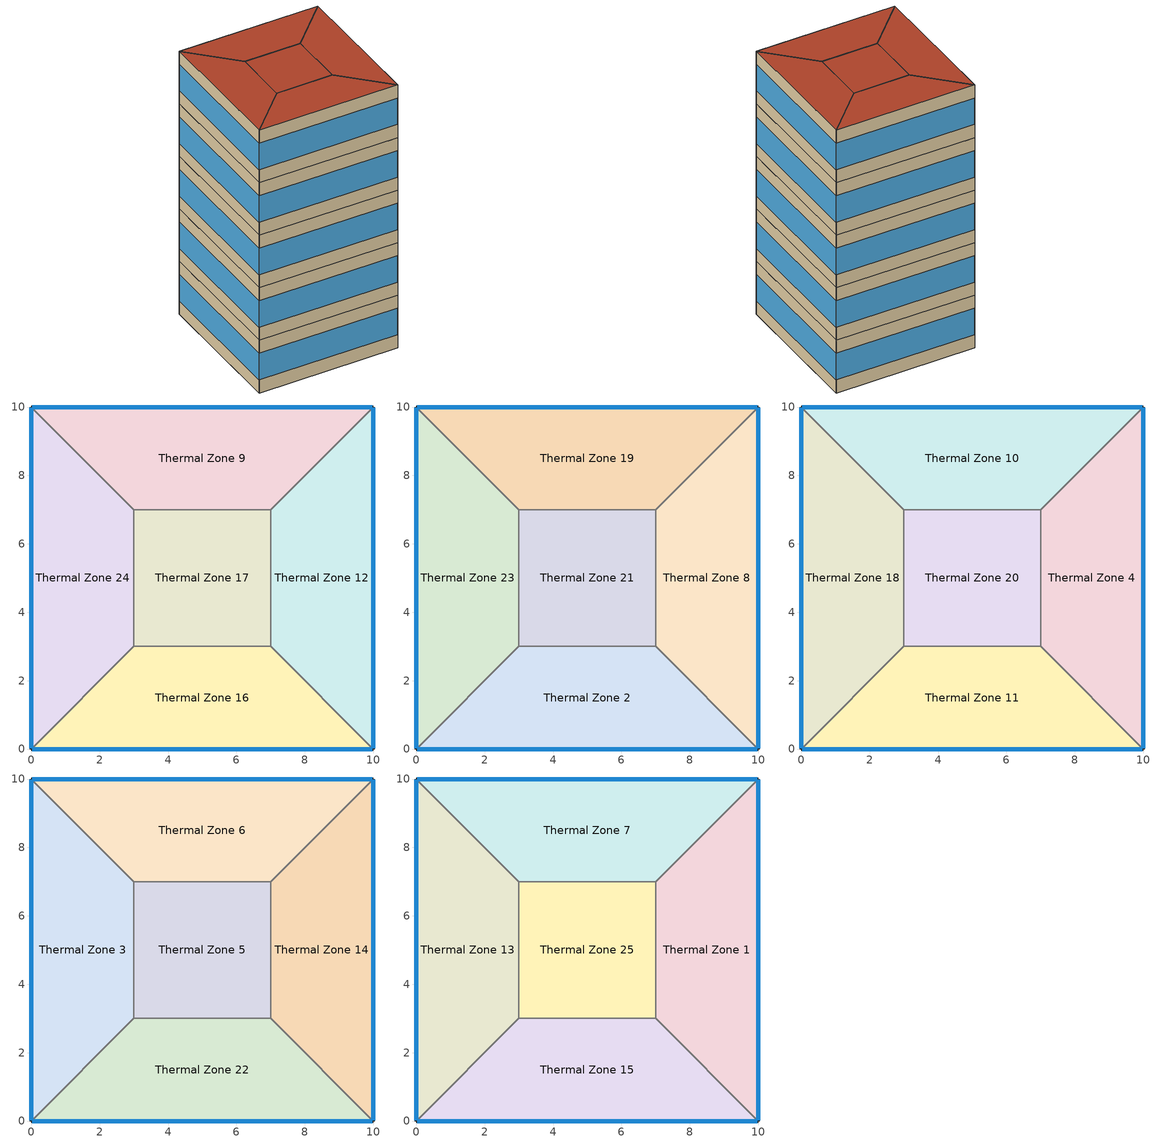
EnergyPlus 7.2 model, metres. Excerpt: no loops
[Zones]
Thermal Zone 9
 floor ground (000_ExtSlabCarpet_4in_ClimateZone 1-8): 0,10 10,10 7,7 3,7 z0
 wall outside (ASHRAE_189.1-2009_ExtWall_SteelFrame_ClimateZone 4-8): 10,10 0,10 z0:4
 wall to Thermal Zone 17 (000_Interior Wall): 3,7 7,7 z0:4
 wall to Thermal Zone 24 (000_Interior Wall): 0,10 3,7 z0:4
 wall to Thermal Zone 12 (000_Interior Wall): 7,7 10,10 z0:4
 window (ASHRAE_189.1-2009_ExtWindow_ClimateZone 4-5): 9.97,10 0.03,10 z1:3.01
Thermal Zone 24
 floor ground (000_ExtSlabCarpet_4in_ClimateZone 1-8): 0,0 0,10 3,7 3,3 z0
 wall outside (ASHRAE_189.1-2009_ExtWall_SteelFrame_ClimateZone 4-8): 0,10 0,0 z0:4
 wall to Thermal Zone 17 (000_Interior Wall): 3,3 3,7 z0:4
 wall to Thermal Zone 16 (000_Interior Wall): 0,0 3,3 z0:4
 window (ASHRAE_189.1-2009_ExtWindow_ClimateZone 4-5): 0,9.97 0,0.03 z1:3.01
Thermal Zone 16
 floor ground (000_ExtSlabCarpet_4in_ClimateZone 1-8): 10,0 0,0 3,3 7,3 z0
 wall outside (ASHRAE_189.1-2009_ExtWall_SteelFrame_ClimateZone 4-8): 0,0 10,0 z0:4
 wall to Thermal Zone 12 (000_Interior Wall): 10,0 7,3 z0:4
 wall to Thermal Zone 17 (000_Interior Wall): 7,3 3,3 z0:4
 window (ASHRAE_189.1-2009_ExtWindow_ClimateZone 4-5): 0.03,0 9.97,0 z1:3.01
Thermal Zone 12
 floor ground (000_ExtSlabCarpet_4in_ClimateZone 1-8): 10,10 10,0 7,3 7,7 z0
 wall outside (ASHRAE_189.1-2009_ExtWall_SteelFrame_ClimateZone 4-8): 10,0 10,10 z0:4
 wall to Thermal Zone 17 (000_Interior Wall): 7,7 7,3 z0:4
 window (ASHRAE_189.1-2009_ExtWindow_ClimateZone 4-5): 10,0.03 10,9.97 z1:3.01
Thermal Zone 17
 floor ground (000_ExtSlabCarpet_4in_ClimateZone 1-8): 3,3 3,7 7,7 7,3 z0
Thermal Zone 19
 floor to Thermal Zone 9 (000_Interior Floor): 0,10 10,10 7,7 3,7 z4
 wall outside (ASHRAE_189.1-2009_ExtWall_SteelFrame_ClimateZone 4-8): 10,10 0,10 z4:8
 wall to Thermal Zone 21 (000_Interior Wall): 3,7 7,7 z4:8
 wall to Thermal Zone 23 (000_Interior Wall): 0,10 3,7 z4:8
 wall to Thermal Zone 8 (000_Interior Wall): 7,7 10,10 z4:8
 window (ASHRAE_189.1-2009_ExtWindow_ClimateZone 4-5): 9.97,10 0.03,10 z5:7.01
Thermal Zone 21
 floor to Thermal Zone 17 (000_Interior Floor): 3,3 3,7 7,7 7,3 z4
 wall to Thermal Zone 8 (000_Interior Wall): 7,3 7,7 z4:8
 wall to Thermal Zone 2 (000_Interior Wall): 3,3 7,3 z4:8
 wall to Thermal Zone 23 (000_Interior Wall): 3,7 3,3 z4:8
Thermal Zone 8
 floor to Thermal Zone 12 (000_Interior Floor): 10,10 10,0 7,3 7,7 z4
 wall outside (ASHRAE_189.1-2009_ExtWall_SteelFrame_ClimateZone 4-8): 10,0 10,10 z4:8
 wall to Thermal Zone 2 (000_Interior Wall): 7,3 10,0 z4:8
 window (ASHRAE_189.1-2009_ExtWindow_ClimateZone 4-5): 10,0.03 10,9.97 z5:7.01
Thermal Zone 23
 floor to Thermal Zone 24 (000_Interior Floor): 0,0 0,10 3,7 3,3 z4
 wall outside (ASHRAE_189.1-2009_ExtWall_SteelFrame_ClimateZone 4-8): 0,10 0,0 z4:8
 wall to Thermal Zone 2 (000_Interior Wall): 0,0 3,3 z4:8
 window (ASHRAE_189.1-2009_ExtWindow_ClimateZone 4-5): 0,9.97 0,0.03 z5:7.01
Thermal Zone 2
 floor to Thermal Zone 16 (000_Interior Floor): 10,0 0,0 3,3 7,3 z4
 wall outside (ASHRAE_189.1-2009_ExtWall_SteelFrame_ClimateZone 4-8): 0,0 10,0 z4:8
 window (ASHRAE_189.1-2009_ExtWindow_ClimateZone 4-5): 0.03,0 9.97,0 z5:7.01
Thermal Zone 4
 floor to Thermal Zone 8 (000_Interior Floor): 10,10 10,0 7,3 7,7 z8
 wall outside (ASHRAE_189.1-2009_ExtWall_SteelFrame_ClimateZone 4-8): 10,0 10,10 z8:12
 wall to Thermal Zone 11 (000_Interior Wall): 7,3 10,0 z8:12
 wall to Thermal Zone 10 (000_Interior Wall): 10,10 7,7 z8:12
 wall to Thermal Zone 20 (000_Interior Wall): 7,7 7,3 z8:12
 window (ASHRAE_189.1-2009_ExtWindow_ClimateZone 4-5): 10,0.03 10,9.97 z9:11.01
Thermal Zone 20
 floor to Thermal Zone 21 (000_Interior Floor): 3,3 3,7 7,7 7,3 z8
 wall to Thermal Zone 10 (000_Interior Wall): 7,7 3,7 z8:12
 wall to Thermal Zone 18 (000_Interior Wall): 3,7 3,3 z8:12
 wall to Thermal Zone 11 (000_Interior Wall): 3,3 7,3 z8:12
Thermal Zone 11
 floor to Thermal Zone 2 (000_Interior Floor): 10,0 0,0 3,3 7,3 z8
 wall outside (ASHRAE_189.1-2009_ExtWall_SteelFrame_ClimateZone 4-8): 0,0 10,0 z8:12
 wall to Thermal Zone 18 (000_Interior Wall): 3,3 0,0 z8:12
 window (ASHRAE_189.1-2009_ExtWindow_ClimateZone 4-5): 0.03,0 9.97,0 z9:11.01
Thermal Zone 10
 floor to Thermal Zone 19 (000_Interior Floor): 0,10 10,10 7,7 3,7 z8
 wall outside (ASHRAE_189.1-2009_ExtWall_SteelFrame_ClimateZone 4-8): 10,10 0,10 z8:12
 wall to Thermal Zone 18 (000_Interior Wall): 0,10 3,7 z8:12
 window (ASHRAE_189.1-2009_ExtWindow_ClimateZone 4-5): 9.97,10 0.03,10 z9:11.01
Thermal Zone 18
 floor to Thermal Zone 23 (000_Interior Floor): 0,0 0,10 3,7 3,3 z8
 wall outside (ASHRAE_189.1-2009_ExtWall_SteelFrame_ClimateZone 4-8): 0,10 0,0 z8:12
 window (ASHRAE_189.1-2009_ExtWindow_ClimateZone 4-5): 0,9.97 0,0.03 z9:11.01
Thermal Zone 14
 floor to Thermal Zone 4 (000_Interior Floor): 10,10 10,0 7,3 7,7 z12
 wall outside (ASHRAE_189.1-2009_ExtWall_SteelFrame_ClimateZone 4-8): 10,0 10,10 z12:16
 wall to Thermal Zone 22 (000_Interior Wall): 7,3 10,0 z12:16
 wall to Thermal Zone 5 (000_Interior Wall): 7,7 7,3 z12:16
 wall to Thermal Zone 6 (000_Interior Wall): 10,10 7,7 z12:16
 window (ASHRAE_189.1-2009_ExtWindow_ClimateZone 4-5): 10,0.03 10,9.97 z13:15.01
Thermal Zone 5
 floor to Thermal Zone 20 (000_Interior Floor): 3,3 3,7 7,7 7,3 z12
 wall to Thermal Zone 22 (000_Interior Wall): 3,3 7,3 z12:16
 wall to Thermal Zone 6 (000_Interior Wall): 7,7 3,7 z12:16
 wall to Thermal Zone 3 (000_Interior Wall): 3,7 3,3 z12:16
Thermal Zone 6
 floor to Thermal Zone 10 (000_Interior Floor): 0,10 10,10 7,7 3,7 z12
 wall outside (ASHRAE_189.1-2009_ExtWall_SteelFrame_ClimateZone 4-8): 10,10 0,10 z12:16
 wall to Thermal Zone 3 (000_Interior Wall): 0,10 3,7 z12:16
 window (ASHRAE_189.1-2009_ExtWindow_ClimateZone 4-5): 9.97,10 0.03,10 z13:15.01
Thermal Zone 22
 floor to Thermal Zone 11 (000_Interior Floor): 10,0 0,0 3,3 7,3 z12
 wall outside (ASHRAE_189.1-2009_ExtWall_SteelFrame_ClimateZone 4-8): 0,0 10,0 z12:16
 wall to Thermal Zone 3 (000_Interior Wall): 3,3 0,0 z12:16
 window (ASHRAE_189.1-2009_ExtWindow_ClimateZone 4-5): 0.03,0 9.97,0 z13:15.01
Thermal Zone 3
 floor to Thermal Zone 18 (000_Interior Floor): 0,0 0,10 3,7 3,3 z12
 wall outside (ASHRAE_189.1-2009_ExtWall_SteelFrame_ClimateZone 4-8): 0,10 0,0 z12:16
 window (ASHRAE_189.1-2009_ExtWindow_ClimateZone 4-5): 0,9.97 0,0.03 z13:15.01
Thermal Zone 1
 floor to Thermal Zone 14 (000_Interior Floor): 10,10 10,0 7,3 7,7 z16
 wall outside (ASHRAE_189.1-2009_ExtWall_SteelFrame_ClimateZone 4-8): 10,0 10,10 z16:20
 wall to Thermal Zone 7 (000_Interior Wall): 10,10 7,7 z16:20
 wall to Thermal Zone 15 (000_Interior Wall): 7,3 10,0 z16:20
 wall to Thermal Zone 25 (000_Interior Wall): 7,7 7,3 z16:20
 window (ASHRAE_189.1-2009_ExtWindow_ClimateZone 4-5): 10,0.03 10,9.97 z17:19.01
 roof outside (ASHRAE_189.1-2009_ExtRoof_IEAD_ClimateZone 2-5): 7,7 7,3 10,0 10,10 z20
Thermal Zone 15
 floor to Thermal Zone 22 (000_Interior Floor): 10,0 0,0 3,3 7,3 z16
 wall outside (ASHRAE_189.1-2009_ExtWall_SteelFrame_ClimateZone 4-8): 0,0 10,0 z16:20
 wall to Thermal Zone 25 (000_Interior Wall): 7,3 3,3 z16:20
 wall to Thermal Zone 13 (000_Interior Wall): 3,3 0,0 z16:20
 window (ASHRAE_189.1-2009_ExtWindow_ClimateZone 4-5): 0.03,0 9.97,0 z17:19.01
 roof outside (ASHRAE_189.1-2009_ExtRoof_IEAD_ClimateZone 2-5): 7,3 3,3 0,0 10,0 z20
Thermal Zone 25
 floor to Thermal Zone 5 (000_Interior Floor): 3,3 3,7 7,7 7,3 z16
 wall to Thermal Zone 13 (000_Interior Wall): 3,7 3,3 z16:20
 wall to Thermal Zone 7 (000_Interior Wall): 7,7 3,7 z16:20
 roof outside (ASHRAE_189.1-2009_ExtRoof_IEAD_ClimateZone 2-5): 7,3 7,7 3,7 3,3 z20
Thermal Zone 7
 floor to Thermal Zone 6 (000_Interior Floor): 0,10 10,10 7,7 3,7 z16
 wall outside (ASHRAE_189.1-2009_ExtWall_SteelFrame_ClimateZone 4-8): 10,10 0,10 z16:20
 wall to Thermal Zone 13 (000_Interior Wall): 0,10 3,7 z16:20
 window (ASHRAE_189.1-2009_ExtWindow_ClimateZone 4-5): 9.97,10 0.03,10 z17:19.01
 roof outside (ASHRAE_189.1-2009_ExtRoof_IEAD_ClimateZone 2-5): 3,7 7,7 10,10 0,10 z20
Thermal Zone 13
 floor to Thermal Zone 3 (000_Interior Floor): 0,0 0,10 3,7 3,3 z16
 wall outside (ASHRAE_189.1-2009_ExtWall_SteelFrame_ClimateZone 4-8): 0,10 0,0 z16:20
 window (ASHRAE_189.1-2009_ExtWindow_ClimateZone 4-5): 0,9.97 0,0.03 z17:19.01
 roof outside (ASHRAE_189.1-2009_ExtRoof_IEAD_ClimateZone 2-5): 3,3 3,7 0,10 0,0 z20
[Building]
Building 1
[Material] Thermal Absorptance=0.9
Name | Roughness | Thickness {m} | Conductivity {W/m-K} | Density {kg/m3} | Specific Heat {J/kg-K} | Solar Absorptance | Visible Absorptance
000_G01a 19mm gypsum board | MediumSmooth | 0.019 | 0.16 | 800 | 1090 | 0.7 | 0.7
000_F16 Acoustic tile | MediumSmooth | 0.0191 | 0.06 | 368 | 590 | 0.7 | 0.7
Metal Decking | MediumSmooth | 0.0015 | 45.006 | 7680 | 418.4 | 0.7 | 0.3
Wall Insulation [39] | MediumRough | 0.1184 | 0.045 | 265 | 836.8 | 0.7 | 0.7
Roof Insulation [21] | MediumRough | 0.2105 | 0.049 | 265 | 836.8 | 0.7 | 0.7
Roof Membrane | VeryRough | 0.0095 | 0.16 | 1121.29 | 1460 | 0.7 | 0.7
MAT-CC05 4 HW CONCRETE | Rough | 0.1016 | 1.311 | 2240 | 836.8 | 0.7 | 0.7
1/2IN Gypsum | Smooth | 0.0127 | 0.16 | 784.9 | 830 | 0.92 | 0.92
000_M11 100mm lightweight concrete | MediumRough | 0.1016 | 0.53 | 1280 | 840 | 0.7 | 0.7
[Material:AirGap]
Name | Thermal Resistance {m2-K/W}
000_F05 Ceiling air space resistance | 0.18
000_F04 Wall air space resistance | 0.15
[Material:NoMass] Thermal Absorptance=0.9; Solar Absorptance=0.7
Name | Roughness | Thermal Resistance {m2-K/W} | Visible Absorptance
MAT-SHEATH | Rough | 0.3626 | 0.7
CP02 CARPET PAD | VeryRough | 0.2165 | 0.8
[WindowMaterial:Glazing]
Theoretical Glass [207]: Optical Data Type=SpectralAverage; Thickness {m}=0.003; Solar Transmittance at Normal Incidence=0.3311; Front Side Solar Reflectance at Normal Incidence=0.6189; Back Side Solar Reflectance at Normal Incidence=0.6189; Visible Transmittance at Normal Incidence=0.44; Front Side Visible Reflectance at Normal Incidence=0.51; Back Side Visible Reflectance at Normal Incidence=0.51; Infrared Transmittance at Normal Incidence=0; Front Side Infrared Hemispherical Emissivity=0.9; Back Side Infrared Hemispherical Emissivity=0.9; Conductivity {W/m-K}=0.0133; Dirt Correction Factor for Solar and Visible Transmittance=1; Solar Diffusing=No
[Construction]
000_Interior Floor: 000_F16 Acoustic tile, 000_F05 Ceiling air space resistance, 000_M11 100mm lightweight concrete
000_ExtSlabCarpet_4in_ClimateZone 1-8: MAT-CC05 4 HW CONCRETE, CP02 CARPET PAD
ASHRAE_189.1-2009_ExtWindow_ClimateZone 4-5: Theoretical Glass [207]
ASHRAE_189.1-2009_ExtRoof_IEAD_ClimateZone 2-5: Roof Membrane, Roof Insulation [21], Metal Decking
ASHRAE_189.1-2009_ExtWall_SteelFrame_ClimateZone 4-8: MAT-SHEATH, Wall Insulation [39], 1/2IN Gypsum
000_Interior Wall: 000_G01a 19mm gypsum board, 000_F04 Wall air space resistance, 000_G01a 19mm gypsum board
[AvailabilityManager:Scheduled]
Name | Schedule
AvailabilityManager:Scheduled {47c1867e-00aa-43e1-9942-cefe7b762b85} | Schedule:Compact {f0a729f6-cac3-4ca6-b931-53caebd9e602}
AvailabilityManager:Scheduled {0ba7366c-1881-4c6d-bced-55cdc200e476} | Schedule:Compact {058e1e54-4eb5-4f95-99f5-6e408de0e688}
[Zone]
Thermal Zone 1; Thermal Zone 9; Thermal Zone 14; Thermal Zone 5; Thermal Zone 19; Thermal Zone 6; Thermal Zone 22; Thermal Zone 15; Thermal Zone 21; Thermal Zone 4; Thermal Zone 20; Thermal Zone 25; Thermal Zone 8; Thermal Zone 23; Thermal Zone 11; Thermal Zone 24; Thermal Zone 16; Thermal Zone 3; Thermal Zone 10; Thermal Zone 7; Thermal Zone 18; Thermal Zone 12; Thermal Zone 13; Thermal Zone 17; Thermal Zone 2
[Schedule:Compact]
Schedule:Compact {f0a729f6-cac3-4ca6-b931-53caebd9e602}; Schedule:Compact {058e1e54-4eb5-4f95-99f5-6e408de0e688}: Through: 12/31, For: AllDays, Until: 24:00, 1
